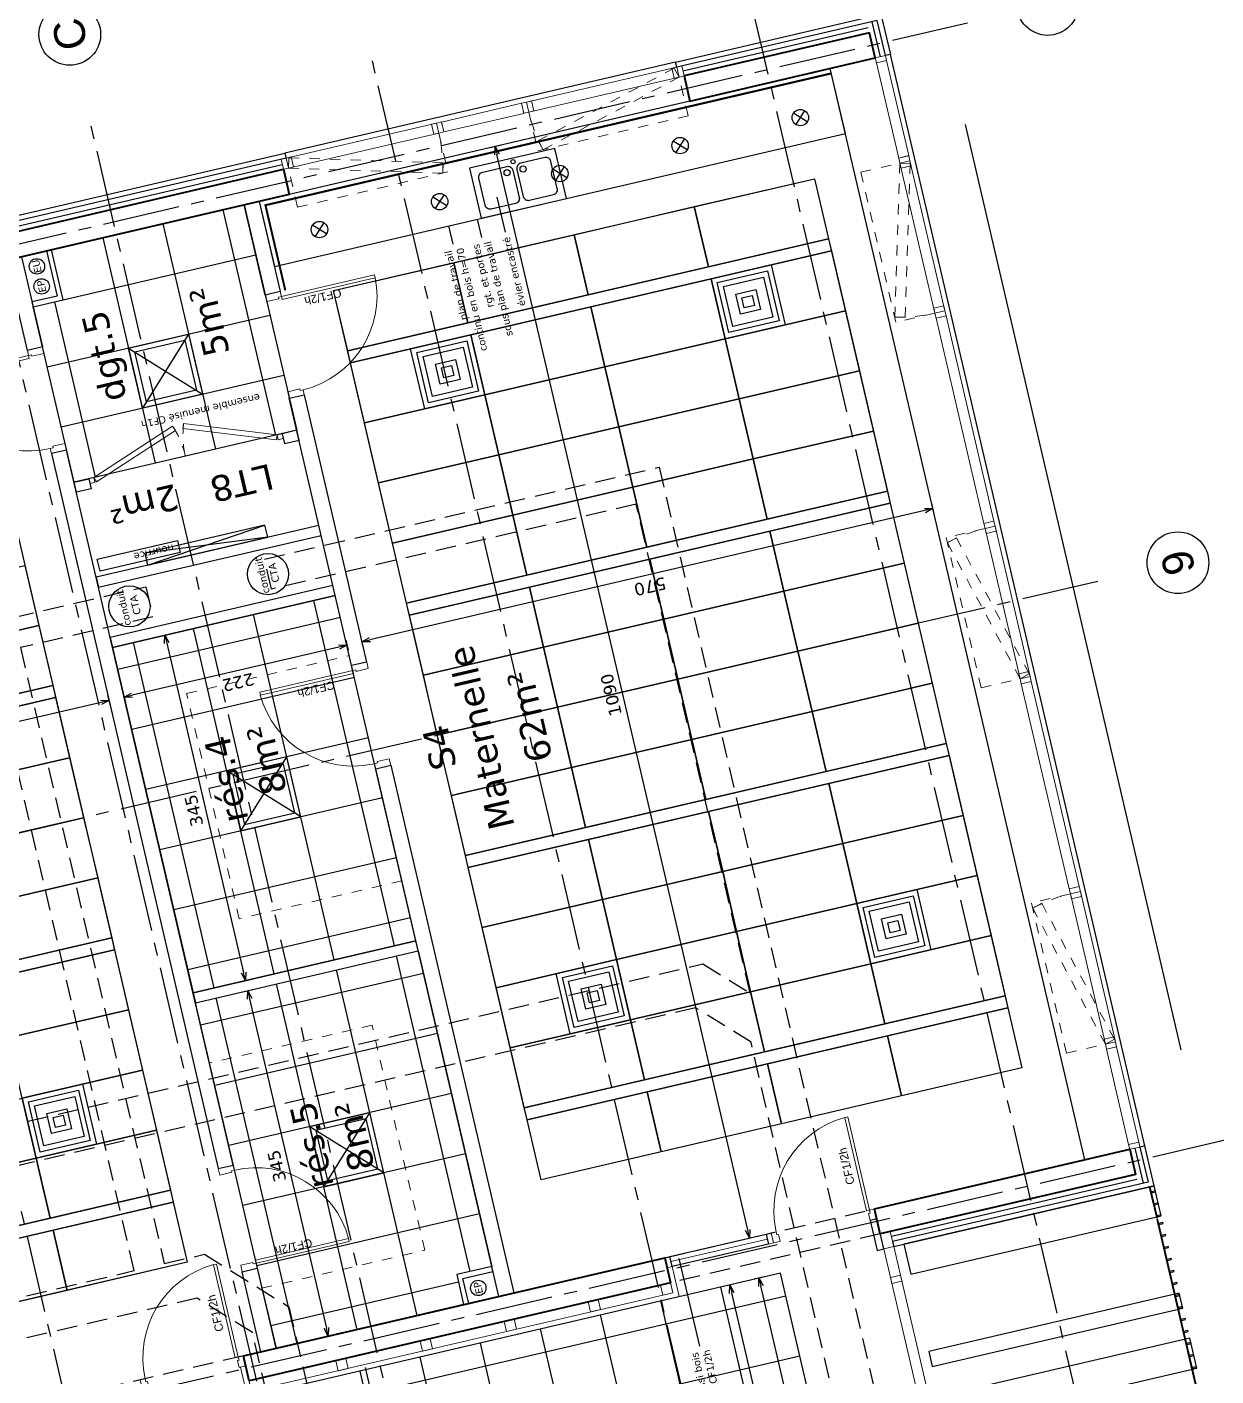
# Model space of a CAD drawing. Header units: metres. Extents: x 595893 to 596105, y 139631 to 139768.
# Drawn here: x 596078.83 to 596090.39, y 139716.65 to 139729.77 of the extents above; entities that cross this region are included whole.
import ezdxf
from ezdxf.enums import TextEntityAlignment as Align

# ---------------------------------------------------------------- set-up
doc = ezdxf.new("R2010")
doc.units = ezdxf.units.M
doc.header["$MEASUREMENT"] = 0
doc.header["$PDMODE"] = 3
doc.header["$PDSIZE"] = 0.1
for name, pattern in [('01', [0.15, 0.1, -0.05]), ('02', [0.28, 0.2, -0.08]), ('AXES', [2, 1.25, -0.25, 0.25, -0.25]), ('AXES2', [1.125, 0.75, -0.125, 0.125, -0.125])]:
    doc.linetypes.add(name, pattern=pattern)
for name, color, linetype in [('00-AXE-0.00', 14, 'AXES2'), ('01-CLOISON-0.25', 3, 'Continuous'), ('01-DOUBLAGE-0.0x', 6, 'Continuous'), ('01-ISOL-0.08', 43, 'ISOLATION'), ('01-SANITAIRE-0.15', 44, 'Continuous'), ('02-VU-CACHE-01-0.10', 133, '01'), ('06-COT-50&100-0.20', 2, 'Continuous'), ('06-TXT-DETAILS-DIVERS-02.20', 2, 'Continuous'), ('06-TXT-DIVERS-0.20', 70, 'Continuous'), ('06-TXT-ETIQUETTES SURFACES', 210, 'Continuous'), ('07-CHAUFFAGE-0.13', 210, 'Continuous'), ('07-CTA-0.13', 163, 'Continuous'), ('07-ECLAIRAGE-0.13', 31, 'Continuous'), ('07-PLAFONDS-0.13', 5, 'Continuous'), ('07-REVETEMENTS-INTER-0.10', 10, 'Continuous'), ('08-VU-0.08', 56, 'Continuous'), ('08-VU-0.13', 44, 'Continuous'), ('08-VU-0.20', 32, 'Continuous')]:
    doc.layers.add(name, color=color, linetype=linetype)
for name, color, linetype, lineweight in [('01-BETON-0.40', 4, 'Continuous', 40), ('01-MEN-CP-0.15', 2, 'Continuous', 18), ('01-MOBILIER-0.10', 10, 'Continuous', 9)]:
    doc.layers.add(name, color=color, linetype=linetype, lineweight=lineweight)
doc.styles.add('COT', font='verdana.ttf')
doc.styles.add('locaux 100', font='verdana.ttf', dxfattribs={"height": 0.22})
doc.styles.add('locaux 20', font='verdana.ttf', dxfattribs={"height": 0.07})
doc.styles.get("Standard").update_dxf_attribs({"font": 'arial.ttf'})
doc.linetypes.add('ISOLATION', pattern='A,0.0001,-0.1,[134,ltypeshp.shx,S=0.1,R=0,X=-0.1,Y=0],-0.2,[134,ltypeshp.shx,S=0.1,R=180,X=0.1,Y=0],-0.1', length=0.4001)
doc.dimstyles.new('COT50', dxfattribs={"dimtxt": 0.12, "dimasz": 0.08, "dimexe": 0.05, "dimexo": 0, "dimgap": 0.05, "dimtad": 1, "dimdec": 0, "dimlfac": 100, "dimzin": 0, "dimdsep": 46, "dimtxsty": 'COT', "dimblk": 'OPEN30', "dimcen": 0.04, "dimdle": 0.05, "dimclrd": 256, "dimclre": 256, "dimclrt": 6, "dimadec": 0, "dimazin": 0, "dimtm": 1e-09, "dimtfac": 1, "dimtdec": 0, "dimtmove": 1, "dimatfit": 0, "dimldrblk": 'OPEN30', "dimfxl": 0.05, "dimfxlon": 1, "dimtolj": 1, "dimtzin": 0, "dimlwd": -1, "dimlwe": -1, "dimarcsym": 0})

# ---------------------------------------------------------------- blocks, each defined once
blk = doc.blocks.new('fen150')
at = {"linetype": '01'}
blk.add_lwpolyline([(-1.55, 0), (-1.55, 0.388), (-0.05, 0.388), (-0.05, 0)], dxfattribs=at)
blk.add_lwpolyline([(-1.525, 0.292), (-0.076, -0.097), (-0.05, 0), (-1.499, 0.388)], close=True, dxfattribs=at)
for points in [[(-1.6, -0.1), (-1.55, -0.1), (-1.55, 0), (-1.6, 0)], [(-1.55, -0.1), (-1.5, -0.1), (-1.5, 0), (-1.55, 0)], [(-0.05, -0.1), (0, -0.1), (0, 0), (-0.05, 0)], [(-1.55, -0.1), (-0.05, -0.1), (-0.05, 0), (-1.55, 0)], [(-0.1, -0.1), (-0.05, -0.1), (-0.05, 0), (-0.1, 0)]]:
    blk.add_lwpolyline(points, close=True)
blk.add_arc((-0.05, 0), 1.5, 165, 180, dxfattribs=at)
blk = doc.blocks.new('Eclairage-Pl-60x60')
for p, q in [((-0.3, 0.3), (0.3, -0.3)), ((-0.3, -0.3), (0.3, 0.3))]:
    blk.add_line(p, q)
for points in [[(-0.3, -0.3), (0.3, -0.3), (0.3, 0.3), (-0.3, 0.3)], [(-0.25, -0.25), (0.25, -0.25), (0.25, 0.25), (-0.25, 0.25)]]:
    blk.add_lwpolyline(points, close=True)
blk = doc.blocks.new('_Open30')
at = {"color": 0, "linetype": 'ByBlock', "lineweight": -2}
for p, q in [((-1, 0.27), (0, 0)), ((0, 0), (-1, -0.27)), ((0, 0), (-1, 0))]:
    blk.add_line(p, q, dxfattribs=at)
blk = doc.blocks.new('*D32')
at = {"layer": '06-COT-50&100-0.20', "transparency": 16777216}
for p, q in [((596085.615, 139717.524), (596085.712, 139717.547)), ((596086.157, 139715.417), (596085.682, 139717.458)), ((596086.224, 139715.351), (596086.127, 139715.328))]:
    blk.add_line(p, q, dxfattribs=at)
at = {"layer": 'Defpoints', "color": 0, "transparency": 16777216}
for p in [(596085.285, 139717.447), (596085.664, 139717.535), (596087.672, 139715.688)]:
    blk.add_point(p, dxfattribs=at)
at = {"layer": '06-COT-50&100-0.20', "transparency": 16777216, "xscale": 0.08, "yscale": 0.08, "zscale": 0.08}
for p, rotation in [((596085.664, 139717.535), 103.1212703830424), ((596086.175, 139715.339), 283.1212703830424)]:
    blk.add_blockref('_Open30', p, dxfattribs=dict(at, rotation=rotation))
at = {"layer": '06-COT-50&100-0.20', "color": 6, "transparency": 16777216, "insert": (596085.81, 139716.412), "char_height": 0.12, "attachment_point": 5, "rotation": 103.1213, "style": 'COT'}
blk.add_mtext('\\A1;226', dxfattribs=at)
blk = doc.blocks.new('*D33')
at = {"layer": '06-COT-50&100-0.20', "transparency": 16777216}
for p, q in [((596083.333, 139728.595), (596083.431, 139728.618)), ((596085.838, 139718.069), (596083.4, 139728.529)), ((596085.808, 139717.98), (596085.905, 139718.002))]:
    blk.add_line(p, q, dxfattribs=at)
at = {"layer": 'Defpoints', "color": 0, "transparency": 16777216}
for p in [(596083.382, 139728.607), (596081.089, 139728.072), (596083.563, 139717.457)]:
    blk.add_point(p, dxfattribs=at)
at = {"layer": '06-COT-50&100-0.20', "transparency": 16777216, "xscale": 0.08, "yscale": 0.08, "zscale": 0.08}
for p, rotation in [((596083.382, 139728.607), 103.1212703830424), ((596085.856, 139717.991), 283.1212703830424)]:
    blk.add_blockref('_Open30', p, dxfattribs=dict(at, rotation=rotation))
at = {"layer": '06-COT-50&100-0.20', "color": 6, "transparency": 16777216, "insert": (596084.51, 139723.273), "char_height": 0.12, "attachment_point": 5, "rotation": 103.1213, "style": 'COT'}
blk.add_mtext('\\A1;1090', dxfattribs=at)
blk = doc.blocks.new('*D38')
at = {"layer": '06-COT-50&100-0.20', "transparency": 16777216}
for p, q in [((596087.56, 139725.066), (596082.165, 139723.808)), ((596087.649, 139725.035), (596087.627, 139725.133)), ((596082.098, 139723.741), (596082.076, 139723.839))]:
    blk.add_line(p, q, dxfattribs=at)
at = {"layer": 'Defpoints', "color": 0, "transparency": 16777216}
for p in [(596087.877, 139724.058), (596082.087, 139723.79), (596082.133, 139723.592)]:
    blk.add_point(p, dxfattribs=at)
at = {"layer": '06-COT-50&100-0.20', "transparency": 16777216, "xscale": 0.08, "yscale": 0.08, "zscale": 0.08}
for p, rotation in [((596087.638, 139725.084), 13.12127038304243), ((596082.087, 139723.79), 193.1212703830424)]:
    blk.add_blockref('_Open30', p, dxfattribs=dict(at, rotation=rotation))
at = {"layer": '06-COT-50&100-0.20', "color": 6, "transparency": 16777216, "insert": (596084.888, 139724.327), "char_height": 0.12, "attachment_point": 5, "rotation": 193.1213, "style": 'COT'}
blk.add_mtext('\\A1;570', dxfattribs=at)
blk = doc.blocks.new('*D50')
at = {"layer": '06-COT-50&100-0.20', "transparency": 16777216}
for p, q in [((596079.641, 139723.168), (596079.618, 139723.266)), ((596079.551, 139723.199), (596074.059, 139721.918)), ((596073.992, 139721.852), (596073.969, 139721.949))]:
    blk.add_line(p, q, dxfattribs=at)
at = {"layer": 'Defpoints', "color": 0, "transparency": 16777216}
for p in [(596079.899, 139722.06), (596073.981, 139721.9), (596074.22, 139720.875)]:
    blk.add_point(p, dxfattribs=at)
at = {"layer": '06-COT-50&100-0.20', "transparency": 16777216, "xscale": 0.08, "yscale": 0.08, "zscale": 0.08}
for p, rotation in [((596079.629, 139723.217), 13.12127038304243), ((596073.981, 139721.9), 193.1212703830424)]:
    blk.add_blockref('_Open30', p, dxfattribs=dict(at, rotation=rotation))
at = {"layer": '06-COT-50&100-0.20', "color": 6, "transparency": 16777216, "insert": (596076.831, 139722.449), "char_height": 0.12, "attachment_point": 5, "rotation": 193.1213, "style": 'COT'}
blk.add_mtext('\\A1;580', dxfattribs=at)
blk = doc.blocks.new('*D82')
at = {"layer": '06-COT-50&100-0.20', "transparency": 16777216}
for p, q in [((596081.863, 139723.738), (596079.853, 139723.269)), ((596081.929, 139723.805), (596081.952, 139723.707)), ((596079.764, 139723.3), (596079.787, 139723.202))]:
    blk.add_line(p, q, dxfattribs=at)
at = {"layer": 'Defpoints', "color": 0, "transparency": 16777216}
for p in [(596081.828, 139724.24), (596079.662, 139723.735), (596079.775, 139723.251)]:
    blk.add_point(p, dxfattribs=at)
at = {"layer": '06-COT-50&100-0.20', "transparency": 16777216, "xscale": 0.08, "yscale": 0.08, "zscale": 0.08}
for p, rotation in [((596081.941, 139723.756), 13.12127038304243), ((596079.775, 139723.251), 193.1212703830424)]:
    blk.add_blockref('_Open30', p, dxfattribs=dict(at, rotation=rotation))
at = {"layer": '06-COT-50&100-0.20', "color": 6, "transparency": 16777216, "insert": (596080.883, 139723.395), "char_height": 0.12, "attachment_point": 5, "rotation": 193.1213, "style": 'COT'}
blk.add_mtext('\\A1;222', dxfattribs=at)
blk = doc.blocks.new('*D101')
at = {"layer": '06-COT-50&100-0.20', "transparency": 16777216}
for p, q in [((596080.123, 139723.842), (596080.22, 139723.865)), ((596080.189, 139723.776), (596080.936, 139720.572)), ((596080.906, 139720.482), (596081.003, 139720.505))]:
    blk.add_line(p, q, dxfattribs=at)
at = {"layer": 'Defpoints', "color": 0, "transparency": 16777216}
for p in [(596079.662, 139723.735), (596080.955, 139720.494), (596080.446, 139720.375)]:
    blk.add_point(p, dxfattribs=at)
at = {"layer": '06-COT-50&100-0.20', "transparency": 16777216, "xscale": 0.08, "yscale": 0.08, "zscale": 0.08}
for p, rotation in [((596080.171, 139723.854), 103.1212703830424), ((596080.955, 139720.494), 283.1212703830424)]:
    blk.add_blockref('_Open30', p, dxfattribs=dict(at, rotation=rotation))
at = {"layer": '06-COT-50&100-0.20', "color": 6, "transparency": 16777216, "insert": (596080.453, 139722.148), "char_height": 0.12, "attachment_point": 5, "rotation": 103.1213, "style": 'COT'}
blk.add_mtext('\\A1;345', dxfattribs=at)
blk = doc.blocks.new('*D102')
at = {"layer": '06-COT-50&100-0.20', "transparency": 16777216}
for p, q in [((596080.929, 139720.385), (596081.026, 139720.408)), ((596080.995, 139720.318), (596081.742, 139717.114)), ((596081.712, 139717.025), (596081.809, 139717.048))]:
    blk.add_line(p, q, dxfattribs=at)
at = {"layer": 'Defpoints', "color": 0, "transparency": 16777216}
for p in [(596080.468, 139720.278), (596081.252, 139716.918), (596081.76, 139717.036)]:
    blk.add_point(p, dxfattribs=at)
at = {"layer": '06-COT-50&100-0.20', "transparency": 16777216, "xscale": 0.08, "yscale": 0.08, "zscale": 0.08}
for p, rotation in [((596080.977, 139720.396), 103.1212703830424), ((596081.76, 139717.036), 283.1212703830424)]:
    blk.add_blockref('_Open30', p, dxfattribs=dict(at, rotation=rotation))
at = {"layer": '06-COT-50&100-0.20', "color": 6, "transparency": 16777216, "insert": (596081.259, 139718.691), "char_height": 0.12, "attachment_point": 5, "rotation": 103.1213, "style": 'COT'}
blk.add_mtext('\\A1;345', dxfattribs=at)
blk = doc.blocks.new('diffuseur60x60')
at = {"layer": '07-CTA-0.13'}
for points in [[(0, 0), (0, -0.6), (-0.6, -0.6), (-0.6, 0)], [(-0.05, -0.05), (-0.05, -0.55), (-0.55, -0.55), (-0.55, -0.05)], [(-0.1, -0.1), (-0.1, -0.5), (-0.5, -0.5), (-0.5, -0.1)], [(-0.2, -0.2), (-0.2, -0.4), (-0.4, -0.4), (-0.4, -0.2)], [(-0.25, -0.25), (-0.25, -0.35), (-0.35, -0.35), (-0.35, -0.25)]]:
    blk.add_lwpolyline(points, close=True, dxfattribs=at)
blk = doc.blocks.new('A$C64FF35B1')
at = {"layer": '08-VU-0.08'}
for points in [[(46.746, 2.5), (46.747, 0), (47.047, 0), (47.046, 2.5)], [(47.347, 2.5), (47.347, 0), (47.497, 0), (47.497, 2.5)], [(48.267, 2.5), (48.267, 0), (48.567, 0), (48.567, 2.5)]]:
    blk.add_lwpolyline(points, close=True, dxfattribs=at)
at = {"layer": '08-VU-0.13'}
for points in [[(46.352, 0.04), (47.297, 0.04), (47.297, 0.05), (46.352, 0.05)], [(46.752, 0), (46.762, 0), (46.762, 0.04), (46.752, 0.04)], [(46.872, 0), (46.882, 0), (46.882, 0.04), (46.872, 0.04)], [(46.992, 0), (47.002, 0), (47.002, 0.04), (46.992, 0.04)], [(47.112, 0), (47.122, 0), (47.122, 0.04), (47.112, 0.04)], [(47.232, 0), (47.242, 0), (47.242, 0.04), (47.232, 0.04)], [(47.297, 0.04), (48.242, 0.04), (48.242, 0.05), (47.297, 0.05)], [(47.352, 0), (47.362, 0), (47.362, 0.04), (47.352, 0.04)], [(47.472, 0), (47.482, 0), (47.482, 0.04), (47.472, 0.04)], [(47.592, 0), (47.602, 0), (47.602, 0.04), (47.592, 0.04)], [(47.712, 0), (47.722, 0), (47.722, 0.04), (47.712, 0.04)], [(47.832, 0), (47.842, 0), (47.842, 0.04), (47.832, 0.04)], [(47.952, 0), (47.962, 0), (47.962, 0.04), (47.952, 0.04)], [(48.072, 0), (48.082, 0), (48.082, 0.04), (48.072, 0.04)], [(48.192, 0), (48.202, 0), (48.202, 0.04), (48.192, 0.04)], [(48.567, 0.05), (48.262, 0.05), (48.262, 0.04), (48.567, 0.04)], [(48.262, 0.04), (48.567, 0.04), (48.567, 0.05), (48.262, 0.05)], [(48.267, 0), (48.277, 0), (48.277, 0.04), (48.267, 0.04)], [(48.387, 0), (48.397, 0), (48.397, 0.04), (48.387, 0.04)], [(48.507, 0), (48.517, 0), (48.517, 0.04), (48.507, 0.04)]]:
    blk.add_lwpolyline(points, close=True, dxfattribs=at)
blk = doc.blocks.new('A$C3FDA45BA')
blk.add_lwpolyline([(0.5, -0.425), (0.5, 0.425), (0, 0.425), (0, -0.425)], close=True)
for points in [[(0.115, 0.02), (0.385, 0.02, 0.414214), (0.435, 0.07), (0.435, 0.31, 0.414214), (0.385, 0.36), (0.115, 0.36, 0.414214), (0.065, 0.31), (0.065, 0.07, 0.414214)], [(0.115, -0.02), (0.385, -0.02, -0.414214), (0.435, -0.07), (0.435, -0.31, -0.414214), (0.385, -0.36), (0.115, -0.36, -0.414214), (0.065, -0.31), (0.065, -0.07, -0.414214)]]:
    blk.add_lwpolyline(points, format="xyb", close=True)
for centre, radius in [((0.033, 0), 0.02), ((0.125, 0.08), 0.03), ((0.125, -0.08), 0.03)]:
    blk.add_circle(centre, radius)
blk = doc.blocks.new('*D127')
at = {"layer": '06-COT-50&100-0.20', "transparency": 16777216}
for p, q in [((596085.996, 139717.613), (596085.899, 139717.59)), ((596087.427, 139711.252), (596085.965, 139717.524)), ((596087.494, 139711.185), (596087.397, 139711.163))]:
    blk.add_line(p, q, dxfattribs=at)
at = {"layer": 'Defpoints', "color": 0, "transparency": 16777216}
for p in [(596087.16, 139717.884), (596085.947, 139717.602), (596088.658, 139711.457)]:
    blk.add_point(p, dxfattribs=at)
at = {"layer": '06-COT-50&100-0.20', "transparency": 16777216, "xscale": 0.08, "yscale": 0.08, "zscale": 0.08}
for p, rotation in [((596085.947, 139717.602), 103.1212703830424), ((596087.446, 139711.174), 283.1212703830424)]:
    blk.add_blockref('_Open30', p, dxfattribs=dict(at, rotation=rotation))
at = {"layer": '06-COT-50&100-0.20', "color": 6, "transparency": 16777216, "insert": (596086.587, 139714.362), "char_height": 0.12, "attachment_point": 5, "rotation": 103.1213, "style": 'COT'}
blk.add_mtext('\\A1;660', dxfattribs=at)
blk = doc.blocks.new('P90')
at = {"linetype": 'Continuous'}
for points in [[(-0.05, 0.929), (-0.05, 0), (-0.08, 0), (-0.08, 0.929)], [(-0.965, -0.03), (-0.965, -0.1), (-1.03, -0.1), (-1.03, 0), (-0.98, 0), (-0.98, -0.03)], [(0, 0), (0, -0.1), (-0.065, -0.1), (-0.065, -0.03), (-0.05, -0.03), (-0.05, 0)]]:
    blk.add_lwpolyline(points, close=True, dxfattribs=at)
blk.add_arc((-0.043, -0.006), 0.937, 92.2388, 179.6062, dxfattribs=at)
at = {"linetype": 'Continuous', "text_generation_flag": 6}
blk.add_attdef('TEXTE', text='', height=0.08, rotation=90, dxfattribs=at).set_placement((-0.188, 0.469), align=Align.CENTER)
blk = doc.blocks.new('P90-15')
at = {"linetype": 'Continuous'}
for points in [[(-0.05, 0.929), (-0.05, 0), (-0.08, 0), (-0.08, 0.929)], [(-0.965, -0.03), (-0.965, -0.15), (-1.03, -0.15), (-1.03, 0), (-0.98, 0), (-0.98, -0.03)], [(0, 0), (0, -0.15), (-0.065, -0.15), (-0.065, -0.03), (-0.05, -0.03), (-0.05, 0)]]:
    blk.add_lwpolyline(points, close=True, dxfattribs=at)
blk.add_arc((-0.043, -0.006), 0.937, 92.2388, 179.6062, dxfattribs=at)
at = {"linetype": 'Continuous', "text_generation_flag": 6}
blk.add_attdef('TEXTE', text='', height=0.08, rotation=270, dxfattribs=at).set_placement((-0.105, 0.389), align=Align.CENTER)

msp = doc.modelspace()

# ---------------------------------------------------------------- linework, layer by layer
at = {"layer": '00-AXE-0.00'}
for p, q in [((596099.828, 139670.147), (596085.783, 139730.398)), ((596087.975, 139729.806), (596072.078, 139726.1)), ((596096.207, 139669.302), (596082.162, 139729.554)), ((596093.473, 139668.665), (596079.429, 139728.917)), ((596092.302, 139668.392), (596078.257, 139728.644)), ((596090.498, 139667.972), (596076.453, 139728.224)), ((596089.241, 139724.376), (596073.343, 139720.67)), ((596090.506, 139718.947), (596074.609, 139715.241))]:
    msp.add_line(p, q, dxfattribs=at)
at = {"layer": '00-AXE-0.00', "linetype": 'Continuous'}
for centre in [(596088.754, 139729.987), (596079.247, 139729.696), (596090.02, 139724.558)]:
    msp.add_circle(centre, 0.3, dxfattribs=at)
at = {"layer": '01-BETON-0.40'}
for points in [[(596085.22, 139729.292), (596085.276, 139729.048), (596087.078, 139729.468), (596087.021, 139729.712)], [(596081.324, 139728.384), (596081.381, 139728.14), (596078.138, 139727.384), (596078.081, 139727.628)], [(596087.069, 139718.274), (596089.553, 139718.853), (596089.609, 139718.609), (596087.126, 139718.03)], [(596085.088, 139717.555), (596080.99, 139716.6), (596080.934, 139716.844), (596085.031, 139717.799)]]:
    msp.add_lwpolyline(points, close=True, dxfattribs=at)
at = {"layer": '01-CLOISON-0.25'}
for points in [[(596081.089, 139728.072), (596081.293, 139727.195), (596081.147, 139727.161), (596080.943, 139728.038)], [(596078.879, 139727.095), (596078.891, 139727.046), (596079.183, 139727.114), (596079.069, 139727.601), (596079.021, 139727.59), (596079.123, 139727.152)], [(596078.835, 139726.623), (596078.631, 139727.499), (596078.777, 139727.533), (596078.981, 139726.657)], [(596081.987, 139723.558), (596081.381, 139726.158), (596081.527, 139726.192), (596082.133, 139723.592)], [(596081.31, 139725.813), (596081.333, 139725.716), (596081.476, 139725.749), (596081.453, 139725.847)], [(596080.836, 139718.7), (596079.215, 139725.654), (596079.069, 139725.619), (596080.69, 139718.666)], [(596079.431, 139725.375), (596079.454, 139725.278), (596079.311, 139725.245), (596079.288, 139725.342)], [(596079.504, 139724.417), (596079.526, 139724.319), (596081.692, 139724.824), (596081.669, 139724.921)], [(596079.64, 139723.832), (596079.662, 139723.735), (596081.828, 139724.24), (596081.805, 139724.337)], [(596082.367, 139722.589), (596083.563, 139717.457), (596083.417, 139717.423), (596082.221, 139722.555)], [(596080.446, 139720.375), (596080.468, 139720.278), (596082.634, 139720.782), (596082.611, 139720.88)], [(596083.36, 139717.666), (596083.349, 139717.715), (596083.008, 139717.635), (596083.076, 139717.343), (596083.125, 139717.354), (596083.068, 139717.598)], [(596081.07, 139717.697), (596081.252, 139716.918), (596081.105, 139716.884), (596080.924, 139717.663)]]:
    msp.add_lwpolyline(points, close=True, dxfattribs=at)
at = {"layer": '01-DOUBLAGE-0.0x'}
for points in [[(596087.176, 139729.491), (596087.096, 139729.832), (596085.148, 139729.378), (596085.137, 139729.426), (596087.133, 139729.892), (596087.224, 139729.502)], [(596081.35, 139728.492), (596078.058, 139727.725), (596078.081, 139727.628), (596078.032, 139727.616), (596077.998, 139727.762), (596081.339, 139728.541), (596081.35, 139728.492)], [(596089.65, 139718.875), (596089.729, 139718.535), (596087.246, 139717.956), (596087.257, 139717.907), (596089.789, 139718.497), (596089.699, 139718.887)]]:
    msp.add_lwpolyline(points, close=True, dxfattribs=at)
at = {"layer": '01-ISOL-0.08', "ltscale": 0.1}
for p, q in [((596087.127, 139729.479), (596087.047, 139729.82)), ((596087.01, 139729.76), (596085.208, 139729.34)), ((596078.07, 139727.676), (596081.313, 139728.432)), ((596089.601, 139718.864), (596089.681, 139718.523)), ((596089.621, 139718.561), (596087.235, 139718.004))]:
    msp.add_line(p, q, dxfattribs=at)
at = {"layer": '01-MEN-CP-0.15'}
msp.add_line((596085.091, 139717.761), (596086.029, 139717.98), dxfattribs=at)
for points in [[(596087.176, 139729.491), (596087.187, 139729.442), (596087.089, 139729.419), (596087.078, 139729.468)], [(596087.187, 139729.442), (596087.403, 139728.517), (596087.305, 139728.494), (596087.089, 139729.419)], [(596083.639, 139729.026), (596082.86, 139728.844), (596082.882, 139728.747), (596083.661, 139728.928)], [(596087.668, 139726.936), (596088.134, 139724.94), (596088.231, 139724.962), (596087.766, 139726.959)], [(596079.507, 139725.345), (596079.48, 139725.387), (596080.246, 139725.887), (596080.273, 139725.845)], [(596081.256, 139725.752), (596081.262, 139725.802), (596080.353, 139725.912), (596080.347, 139725.862)], [(596081.322, 139725.765), (596081.31, 139725.813), (596081.262, 139725.802), (596081.273, 139725.753)], [(596079.491, 139725.338), (596079.48, 139725.387), (596079.431, 139725.375), (596079.442, 139725.327)], [(596088.497, 139723.381), (596088.962, 139721.385), (596089.06, 139721.408), (596088.594, 139723.404)], [(596089.423, 139719.849), (596089.639, 139718.924), (596089.541, 139718.901), (596089.326, 139719.827)], [(596089.639, 139718.924), (596089.65, 139718.875), (596089.553, 139718.853), (596089.541, 139718.901)], [(596086.089, 139717.943), (596086.066, 139718.04), (596086.017, 139718.029), (596086.04, 139717.931)], [(596087.223, 139718.053), (596087.257, 139717.907), (596087.16, 139717.884), (596087.126, 139718.03)], [(596088.658, 139711.457), (596087.16, 139717.884), (596087.257, 139717.907), (596088.756, 139711.479)], [(596087.16, 139717.884), (596088.658, 139711.457), (596088.756, 139711.479), (596087.257, 139717.907)], [(596085.102, 139717.713), (596085.17, 139717.42), (596080.976, 139716.443), (596080.908, 139716.735), (596080.956, 139716.746), (596081.013, 139716.503), (596085.11, 139717.458), (596085.054, 139717.701)], [(596085.102, 139717.713), (596085.08, 139717.81), (596085.031, 139717.799), (596085.054, 139717.701)], [(596087.238, 139717.548), (596087.225, 139717.607), (596087.322, 139717.629), (596087.336, 139717.571)], [(596084.99, 139717.533), (596085.013, 139717.435), (596085.11, 139717.458), (596085.088, 139717.555)], [(596084.287, 139717.369), (596084.31, 139717.271), (596084.407, 139717.294), (596084.384, 139717.391)], [(596083.469, 139717.178), (596083.492, 139717.081), (596083.589, 139717.103), (596083.566, 139717.201)], [(596082.652, 139716.988), (596082.675, 139716.89), (596082.772, 139716.913), (596082.75, 139717.01)], [(596081.834, 139716.797), (596081.857, 139716.699), (596081.954, 139716.722), (596081.932, 139716.82)]]:
    msp.add_lwpolyline(points, close=True, dxfattribs=at)
at = {"layer": '01-MEN-CP-0.15', "linetype": '01', "ltscale": 0.5}
for centre, start, end in [((596079.48, 139725.387), 13.1213, 33.1213), ((596081.262, 139725.802), 173.1213, 193.1213)]:
    msp.add_arc(centre, 0.915, start, end, dxfattribs=at)
at = {"layer": '01-MOBILIER-0.10', "linetype": '01'}
for points in [[(596082.475, 139721.464), (596080.894, 139721.096), (596080.383, 139723.287), (596081.964, 139723.655)], [(596081.115, 139717.502), (596082.697, 139717.871), (596082.186, 139720.062), (596080.605, 139719.693)]]:
    msp.add_lwpolyline(points, dxfattribs=at)
at = {"layer": '01-SANITAIRE-0.15'}
for centre in [(596078.927, 139727.44), (596078.973, 139727.245), (596083.218, 139717.505)]:
    msp.add_circle(centre, 0.075, dxfattribs=at)
at = {"layer": '02-VU-CACHE-01-0.10', "linetype": '02'}
for p, q in [((596085.031, 139717.799), (596087.069, 139718.274)), ((596087.126, 139718.03), (596085.088, 139717.555)), ((596080.934, 139716.844), (596079.054, 139716.405))]:
    msp.add_line(p, q, dxfattribs=at)
at = {"layer": '06-COT-50&100-0.20'}
msp.add_line((596090.052, 139719.821), (596087.954, 139728.82), dxfattribs=at)
for points in [[(596087.029, 139718.162), (596087.097, 139717.869), (596087.16, 139717.884), (596087.092, 139718.176)], [(596085.102, 139717.713), (596085.08, 139717.81), (596086.017, 139718.029), (596086.04, 139717.931)]]:
    msp.add_lwpolyline(points, close=True, dxfattribs=at)
at = {"layer": '06-TXT-DETAILS-DIVERS-02.20'}
for points in [[(596083.399, 139728.112), (596083.478, 139727.773)], [(596082.928, 139727.833), (596082.97, 139727.655)], [(596083.207, 139727.898), (596083.248, 139727.72)], [(596085.168, 139717.792), (596085.368, 139716.938)], [(596082.117, 139716.731), (596082.238, 139716.209)]]:
    msp.add_lwpolyline(points, dxfattribs=at)
at = {"layer": '07-CHAUFFAGE-0.13'}
msp.add_lwpolyline([(596080.32, 139724.658), (596079.541, 139724.477), (596079.514, 139724.594), (596080.293, 139724.775)], close=True, dxfattribs=at)
at = {"layer": '07-CTA-0.13', "linetype": '02'}
for points in [[(596076.434, 139711.911), (596075.117, 139717.559), (596075.627, 139718.379), (596085.402, 139720.657), (596085.861, 139720.372), (596084.753, 139725.127), (596081.208, 139724.301), (596081.14, 139724.593), (596084.977, 139725.487), (596096.574, 139675.737)], [(596075.979, 139716.064), (596076.489, 139716.884), (596079.873, 139717.673), (596078.408, 139723.956), (596079.987, 139724.324), (596080.055, 139724.032), (596078.768, 139723.732), (596080.165, 139717.741), (596080.556, 139717.832), (596081.376, 139717.322), (596087.781, 139689.847)], [(596087.993, 139710.788), (596085.87, 139719.895), (596085.331, 139720.23), (596075.879, 139718.027), (596075.544, 139717.488), (596076.861, 139711.841)], [(596087.426, 139689.606), (596081.024, 139717.07), (596080.486, 139717.405), (596076.741, 139716.532)]]:
    msp.add_lwpolyline(points, dxfattribs=at)
at = {"layer": '07-CTA-0.13'}
for centre in [(596081.174, 139724.447), (596079.827, 139724.133)]:
    msp.add_circle(centre, 0.2, dxfattribs=at)
at = {"layer": '07-ECLAIRAGE-0.13'}
for p, q in [((596086.417, 139728.845), (596086.281, 139728.93)), ((596086.391, 139728.955), (596086.306, 139728.819)), ((596085.248, 139728.573), (596085.112, 139728.657)), ((596085.222, 139728.683), (596085.138, 139728.547)), ((596084.079, 139728.3), (596083.943, 139728.385)), ((596084.054, 139728.41), (596083.969, 139728.275)), ((596082.911, 139728.028), (596082.775, 139728.112)), ((596082.885, 139728.138), (596082.8, 139728.002)), ((596081.742, 139727.755), (596081.606, 139727.84)), ((596081.716, 139727.866), (596081.632, 139727.73)), ((596080.002, 139724.533), (596081.143, 139724.922)), ((596081.171, 139724.805), (596079.975, 139724.65))]:
    msp.add_line(p, q, dxfattribs=at)
for points in [[(596086.651, 139727.592), (596081.976, 139726.502), (596081.949, 139726.619), (596086.623, 139727.709)], [(596087.223, 139725.138), (596082.548, 139724.048), (596082.521, 139724.165), (596087.195, 139725.255)], [(596080.002, 139724.533), (596081.171, 139724.805), (596081.143, 139724.922), (596079.975, 139724.65)], [(596079.109, 139723.247), (596074.434, 139722.157), (596074.407, 139722.274), (596079.082, 139723.363)], [(596087.795, 139722.684), (596083.12, 139721.594), (596083.093, 139721.711), (596087.768, 139722.801)], [(596079.681, 139720.792), (596075.006, 139719.703), (596074.979, 139719.82), (596079.654, 139720.909)], [(596088.367, 139720.229), (596083.692, 139719.14), (596083.665, 139719.257), (596088.34, 139720.346)], [(596080.253, 139718.338), (596075.578, 139717.248), (596075.551, 139717.365), (596080.226, 139718.455)]]:
    msp.add_lwpolyline(points, close=True, dxfattribs=at)
for centre in [(596086.349, 139728.887), (596085.18, 139728.615), (596084.011, 139728.343), (596082.843, 139728.07), (596081.674, 139727.798)]:
    msp.add_circle(centre, 0.08, dxfattribs=at)
at = {"layer": '07-PLAFONDS-0.13'}
for p, q in [((596080.736, 139727.99), (596081.247, 139725.799)), ((596080.152, 139727.854), (596080.663, 139725.662)), ((596079.568, 139727.717), (596080.078, 139725.526)), ((596079.183, 139727.114), (596081.056, 139727.551)), ((596079.097, 139727.094), (596079.494, 139725.39)), ((596079.027, 139726.462), (596081.192, 139726.967)), ((596079.163, 139725.878), (596081.327, 139726.382)), ((596082.402, 139720.831), (596081.619, 139724.191)), ((596081.878, 139724.025), (596079.713, 139723.52)), ((596081.817, 139720.695), (596081.034, 139724.055)), ((596081.233, 139720.559), (596080.45, 139723.919)), ((596080.649, 139720.422), (596079.866, 139723.782)), ((596082.014, 139723.441), (596079.849, 139722.936)), ((596082.15, 139722.856), (596079.985, 139722.352)), ((596082.287, 139722.272), (596080.121, 139721.767)), ((596082.423, 139721.688), (596080.257, 139721.183)), ((596082.559, 139721.103), (596080.394, 139720.599)), ((596083.14, 139717.666), (596082.424, 139720.734)), ((596082.623, 139717.237), (596081.84, 139720.597)), ((596082.685, 139720.563), (596080.519, 139720.059)), ((596082.04, 139717.097), (596081.256, 139720.461)), ((596081.456, 139716.961), (596080.671, 139720.325)), ((596082.821, 139719.979), (596080.656, 139719.474)), ((596082.957, 139719.395), (596080.792, 139718.89)), ((596083.094, 139718.81), (596080.928, 139718.306)), ((596083.23, 139718.226), (596081.064, 139717.721)), ((596083.025, 139717.562), (596081.2, 139717.137)), ((596085.573, 139717.514), (596086.084, 139715.318)), ((596079.196, 139715.794), (596086.208, 139717.429)), ((596084.988, 139717.378), (596085.5, 139715.182)), ((596084.404, 139717.242), (596084.916, 139715.046)), ((596083.82, 139717.106), (596084.331, 139714.909)), ((596083.235, 139716.969), (596083.747, 139714.773)), ((596079.333, 139715.21), (596086.345, 139716.845)), ((596082.651, 139716.833), (596083.163, 139714.637)), ((596082.067, 139716.697), (596082.578, 139714.501))]:
    msp.add_line(p, q, dxfattribs=at)
for points in [[(596083.828, 139718.555), (596081.812, 139727.204), (596086.487, 139728.293), (596088.503, 139719.645)], [(596085.318, 139728.021), (596086.487, 139728.293), (596086.623, 139727.709), (596085.455, 139727.437)], [(596079.288, 139725.342), (596078.891, 139727.046), (596079.183, 139727.114), (596079.069, 139727.601), (596080.943, 139728.038), (596081.453, 139725.847)], [(596084.15, 139727.748), (596085.318, 139728.021), (596085.455, 139727.437), (596084.286, 139727.164)], [(596082.981, 139727.476), (596084.15, 139727.748), (596084.286, 139727.164), (596083.117, 139726.892)], [(596085.482, 139727.32), (596086.651, 139727.592), (596086.787, 139727.008), (596085.618, 139726.735)], [(596081.812, 139727.204), (596082.981, 139727.476), (596083.117, 139726.892), (596081.949, 139726.619)], [(596084.313, 139727.047), (596085.482, 139727.32), (596085.618, 139726.735), (596084.449, 139726.463)], [(596083.145, 139726.775), (596084.313, 139727.047), (596084.449, 139726.463), (596083.281, 139726.19)], [(596085.618, 139726.735), (596086.787, 139727.008), (596086.923, 139726.423), (596085.754, 139726.151)], [(596081.976, 139726.502), (596083.145, 139726.775), (596083.281, 139726.19), (596082.112, 139725.918)], [(596084.449, 139726.463), (596085.618, 139726.735), (596085.754, 139726.151), (596084.586, 139725.879)], [(596075.715, 139716.664), (596073.699, 139725.312), (596078.373, 139726.402), (596080.389, 139717.754)], [(596083.281, 139726.19), (596084.449, 139726.463), (596084.586, 139725.879), (596083.417, 139725.606)], [(596085.754, 139726.151), (596086.923, 139726.423), (596087.059, 139725.839), (596085.891, 139725.567)], [(596082.112, 139725.918), (596083.281, 139726.19), (596083.417, 139725.606), (596082.248, 139725.334)], [(596084.586, 139725.879), (596085.754, 139726.151), (596085.891, 139725.567), (596084.722, 139725.294)], [(596083.417, 139725.606), (596084.586, 139725.879), (596084.722, 139725.294), (596083.553, 139725.022)], [(596085.891, 139725.567), (596087.059, 139725.839), (596087.195, 139725.255), (596086.027, 139724.982)], [(596082.248, 139725.334), (596083.417, 139725.606), (596083.553, 139725.022), (596082.385, 139724.749)], [(596084.722, 139725.294), (596085.891, 139725.567), (596086.027, 139724.982), (596084.858, 139724.71)], [(596083.553, 139725.022), (596084.722, 139725.294), (596084.858, 139724.71), (596083.689, 139724.437)], [(596086.054, 139724.865), (596087.223, 139725.138), (596087.359, 139724.554), (596086.19, 139724.281)], [(596082.385, 139724.749), (596083.553, 139725.022), (596083.689, 139724.437), (596082.521, 139724.165)], [(596084.885, 139724.593), (596086.054, 139724.865), (596086.19, 139724.281), (596085.022, 139724.009)], [(596077.641, 139724.26), (596078.809, 139724.532), (596078.945, 139723.948), (596077.777, 139723.675)], [(596083.717, 139724.321), (596084.885, 139724.593), (596085.022, 139724.009), (596083.853, 139723.736)], [(596086.19, 139724.281), (596087.359, 139724.554), (596087.495, 139723.969), (596086.326, 139723.697)], [(596082.548, 139724.048), (596083.717, 139724.321), (596083.853, 139723.736), (596082.684, 139723.464)], [(596085.022, 139724.009), (596086.19, 139724.281), (596086.326, 139723.697), (596085.158, 139723.424)], [(596082.611, 139720.88), (596081.828, 139724.24), (596079.662, 139723.735), (596080.446, 139720.375)], [(596083.853, 139723.736), (596085.022, 139724.009), (596085.158, 139723.424), (596083.989, 139723.152)], [(596077.777, 139723.675), (596078.945, 139723.948), (596079.082, 139723.363), (596077.913, 139723.091)], [(596086.326, 139723.697), (596087.495, 139723.969), (596087.631, 139723.385), (596086.463, 139723.112)], [(596082.684, 139723.464), (596083.853, 139723.736), (596083.989, 139723.152), (596082.82, 139722.88)], [(596085.158, 139723.424), (596086.326, 139723.697), (596086.463, 139723.112), (596085.294, 139722.84)], [(596083.989, 139723.152), (596085.158, 139723.424), (596085.294, 139722.84), (596084.125, 139722.568)], [(596086.463, 139723.112), (596087.631, 139723.385), (596087.768, 139722.801), (596086.599, 139722.528)], [(596077.94, 139722.974), (596079.109, 139723.247), (596079.245, 139722.662), (596078.076, 139722.39)], [(596082.82, 139722.88), (596083.989, 139723.152), (596084.125, 139722.568), (596082.957, 139722.295)], [(596085.294, 139722.84), (596086.463, 139723.112), (596086.599, 139722.528), (596085.43, 139722.256)], [(596084.125, 139722.568), (596085.294, 139722.84), (596085.43, 139722.256), (596084.261, 139721.983)], [(596078.076, 139722.39), (596079.245, 139722.662), (596079.381, 139722.078), (596078.213, 139721.805)], [(596082.957, 139722.295), (596084.125, 139722.568), (596084.261, 139721.983), (596083.093, 139721.711)], [(596086.626, 139722.411), (596087.795, 139722.684), (596087.931, 139722.099), (596086.762, 139721.827)], [(596085.457, 139722.139), (596086.626, 139722.411), (596086.762, 139721.827), (596085.594, 139721.554)], [(596078.213, 139721.805), (596079.381, 139722.078), (596079.518, 139721.494), (596078.349, 139721.221)], [(596084.289, 139721.866), (596085.457, 139722.139), (596085.594, 139721.554), (596084.425, 139721.282)], [(596086.762, 139721.827), (596087.931, 139722.099), (596088.067, 139721.515), (596086.898, 139721.243)], [(596083.12, 139721.594), (596084.289, 139721.866), (596084.425, 139721.282), (596083.256, 139721.01)], [(596085.594, 139721.554), (596086.762, 139721.827), (596086.898, 139721.243), (596085.73, 139720.97)], [(596084.425, 139721.282), (596085.594, 139721.554), (596085.73, 139720.97), (596084.561, 139720.698)], [(596086.898, 139721.243), (596088.067, 139721.515), (596088.203, 139720.931), (596087.035, 139720.658)], [(596078.349, 139721.221), (596079.518, 139721.494), (596079.654, 139720.909), (596078.485, 139720.637)], [(596083.256, 139721.01), (596084.425, 139721.282), (596084.561, 139720.698), (596083.392, 139720.425)], [(596085.73, 139720.97), (596086.898, 139721.243), (596087.035, 139720.658), (596085.866, 139720.386)], [(596084.561, 139720.698), (596085.73, 139720.97), (596085.866, 139720.386), (596084.697, 139720.113)], [(596087.035, 139720.658), (596088.203, 139720.931), (596088.34, 139720.346), (596087.171, 139720.074)], [(596078.512, 139720.52), (596079.681, 139720.792), (596079.817, 139720.208), (596078.649, 139719.936)], [(596081.252, 139716.918), (596080.468, 139720.278), (596082.634, 139720.782), (596083.349, 139717.715), (596083.008, 139717.635), (596083.076, 139717.343)], [(596083.392, 139720.425), (596084.561, 139720.698), (596084.697, 139720.113), (596083.529, 139719.841)], [(596085.866, 139720.386), (596087.035, 139720.658), (596087.171, 139720.074), (596086.002, 139719.801)], [(596084.697, 139720.113), (596085.866, 139720.386), (596086.002, 139719.801), (596084.834, 139719.529)], [(596078.649, 139719.936), (596079.817, 139720.208), (596079.953, 139719.624), (596078.785, 139719.351)], [(596087.198, 139719.957), (596088.367, 139720.229), (596088.503, 139719.645), (596087.334, 139719.373)], [(596083.529, 139719.841), (596084.697, 139720.113), (596084.834, 139719.529), (596083.665, 139719.257)], [(596086.029, 139719.685), (596087.198, 139719.957), (596087.334, 139719.373), (596086.166, 139719.1)], [(596084.861, 139719.412), (596086.029, 139719.685), (596086.166, 139719.1), (596084.997, 139718.828)], [(596078.785, 139719.351), (596079.953, 139719.624), (596080.09, 139719.039), (596078.921, 139718.767)], [(596083.692, 139719.14), (596084.861, 139719.412), (596084.997, 139718.828), (596083.828, 139718.555)], [(596077.616, 139719.079), (596078.785, 139719.351), (596078.921, 139718.767), (596077.752, 139718.495)], [(596078.921, 139718.767), (596080.09, 139719.039), (596080.226, 139718.455), (596079.057, 139718.183)], [(596077.752, 139718.495), (596078.921, 139718.767), (596079.057, 139718.183), (596077.888, 139717.91)], [(596079.084, 139718.066), (596080.253, 139718.338), (596080.389, 139717.754), (596079.221, 139717.481)], [(596077.916, 139717.793), (596079.084, 139718.066), (596079.221, 139717.481), (596078.052, 139717.209)], [(596086.669, 139715.454), (596086.157, 139717.65), (596079.145, 139716.016), (596079.657, 139713.82)]]:
    msp.add_lwpolyline(points, close=True, dxfattribs=at)
at = {"layer": '07-REVETEMENTS-INTER-0.10', "linetype": 'AXES', "ltscale": 0.2, "const_width": 0.02}
msp.add_lwpolyline([(596081.342, 139727.207), (596081.149, 139728.035), (596086.651, 139729.317)], dxfattribs=at)
at = {"layer": '08-VU-0.13'}
for p, q in [((596085.137, 139729.426), (596081.339, 139728.541)), ((596089.699, 139718.887), (596087.224, 139729.502)), ((596089.114, 139718.751), (596086.64, 139729.366)), ((596085.276, 139729.048), (596081.381, 139728.14))]:
    msp.add_line(p, q, dxfattribs=at)
at = {"layer": '08-VU-0.20'}
msp.add_lwpolyline([(596081.236, 139727.439), (596086.787, 139728.733), (596086.64, 139729.366), (596081.089, 139728.072)], close=True, dxfattribs=at)

# ---------------------------------------------------------------- block references
for name, p, rotation in [('diffuseur60x60', (596086.066, 139727.456), 13.12127037942163), ('diffuseur60x60', (596083.145, 139726.775), 13.12127037942163), ('diffuseur60x60', (596087.483, 139721.379), 13.12127037942163), ('diffuseur60x60', (596084.561, 139720.698), 13.12127037942163), ('diffuseur60x60', (596079.369, 139719.487), 13.12127037942163), ('A$C64FF35B1', (596100.815, 139671.198), 103.1212703830424)]:
    msp.add_blockref(name, p, dxfattribs=dict(rotation=rotation))
at = {"layer": '01-MEN-CP-0.15', "xscale": -1}
for p, rotation in [((596085.22, 139729.292), 193.1212703835157), ((596088.497, 139723.381), 103.1212703833172), ((596089.326, 139719.827), 103.1212703833172)]:
    msp.add_blockref('fen150', p, dxfattribs=dict(at, rotation=rotation))
at = {"layer": '01-MEN-CP-0.15'}
for p, rotation in [((596081.324, 139728.384), 193.1212703821342), ((596087.305, 139728.494), 103.1212703814846)]:
    msp.add_blockref('fen150', p, dxfattribs=dict(at, rotation=rotation))
ref = msp.add_blockref('P90-15', (596081.293, 139727.195), dxfattribs=dict(at, xscale=-1, rotation=283.1212704158776))
ref.add_attrib('TEXTE', 'CF1/2h', dxfattribs={"layer": '0', "linetype": 'Continuous', "height": 0.08, "rotation": 13.1213, "text_generation_flag": 6}).set_placement((596081.699, 139727.182), align=Align.CENTER)
at = {"layer": '01-MEN-CP-0.15', "rotation": 103.1212703725594}
for p in [(596078.835, 139726.623), (596081.987, 139723.558)]:
    msp.add_blockref('P90-15', p, dxfattribs=at).add_auto_attribs({'TEXTE': 'CF1/2h'})
at = {"layer": '01-MEN-CP-0.15'}
ref = msp.add_blockref('P90', (596087.069, 139718.274), dxfattribs=dict(at, rotation=13.12127038437879))
ref.add_attrib('TEXTE', 'CF1/2h', dxfattribs={"layer": '0', "linetype": 'Continuous', "height": 0.08, "rotation": 283.1213, "text_generation_flag": 6}).set_placement((596086.836, 139718.698), align=Align.CENTER)
ref = msp.add_blockref('P90-15', (596081.07, 139717.697), dxfattribs=dict(at, rotation=283.1212703684911))
ref.add_attrib('TEXTE', 'CF1/2h', dxfattribs={"layer": '0', "linetype": 'Continuous', "height": 0.08, "rotation": 13.1213, "text_generation_flag": 6}).set_placement((596081.415, 139717.945), align=Align.CENTER)
ref = msp.add_blockref('P90', (596080.934, 139716.844), dxfattribs=dict(at, rotation=13.12127038437879))
ref.add_attrib('TEXTE', 'CF1/2h', dxfattribs={"layer": '0', "linetype": 'Continuous', "height": 0.08, "rotation": 283.1213, "text_generation_flag": 6}).set_placement((596080.701, 139717.268), align=Align.CENTER)
at = {"layer": '01-SANITAIRE-0.15', "rotation": 283.1212703830424}
msp.add_blockref('A$C3FDA45BA', (596083.548, 139728.491), dxfattribs=at)
at = {"layer": '07-ECLAIRAGE-0.13', "xscale": -1, "rotation": 103.1212703835129}
msp.add_blockref('Eclairage-Pl-60x60', (596080.178, 139726.422), dxfattribs=at)
at = {"layer": '07-ECLAIRAGE-0.13', "rotation": 103.1212703830424}
for p in [(596081.133, 139722.311), (596081.94, 139718.849)]:
    msp.add_blockref('Eclairage-Pl-60x60', p, dxfattribs=at)

# ---------------------------------------------------------------- texts
at = {"layer": '00-AXE-0.00'}
for s, p in [('C', (596079.247, 139729.696)), ('9', (596090.02, 139724.558))]:
    msp.add_text(s, height=0.3, rotation=103.1213, dxfattribs=at).set_placement(p, align=Align.MIDDLE_CENTER)
at = {"layer": '01-SANITAIRE-0.15', "char_height": 0.07, "width": 0.15887, "attachment_point": 5, "rotation": 103.1213, "style": 'locaux 20'}
for s, insert in [('EU', (596078.927, 139727.44)), ('EP', (596078.973, 139727.245)), ('EP', (596083.218, 139717.505))]:
    msp.add_mtext(s, dxfattribs=dict(at, insert=insert))
at = {"layer": '06-TXT-DETAILS-DIVERS-02.20', "char_height": 0.07, "attachment_point": 6, "style": 'locaux 20'}
for s, insert, width, rotation in [('\\pt0.28;rgt.^Iet portes \\P\\pt0.07;sous plan de travail', (596083.259, 139727.671), 0.94096, 103.1213), ('\\pt0.07;évier encastré', (596083.489, 139727.725), 0.94096, 103.1213), ('plan de travail\\Pcontinu en bois h=70', (596082.981, 139727.606), 1.07229, 103.1213), ('ensemble menuisé CF1h', (596079.942, 139725.901), 1.3495, 193.1213), ('châssi bois\\Pvitré CF1/2h', (596085.379, 139716.89), 0.94096, 103.1213)]:
    msp.add_mtext(s, dxfattribs=dict(at, insert=insert, width=width, rotation=rotation))
at = {"layer": '06-TXT-DIVERS-0.20', "char_height": 0.25, "width": 2.37148, "attachment_point": 5, "style": 'locaux 100'}
for s, insert, rotation in [('dgt.5', (596079.613, 139726.574), 103.1213), ('LT8', (596080.92, 139725.334), 193.1213), ('S4\\PMaternelle', (596083.044, 139722.808), 103.1213), ('rés.4', (596080.769, 139722.452), 103.1213), ('rés.5', (596081.599, 139718.893), 103.1213)]:
    msp.add_mtext(s, dxfattribs=dict(at, insert=insert, rotation=rotation))
at = {"layer": '06-TXT-ETIQUETTES SURFACES', "char_height": 0.25, "attachment_point": 5, "style": 'locaux 100'}
for s, insert, rotation in [('5m²', (596080.604, 139726.905), 103.1213), ('2m²', (596079.961, 139725.127), 193.1213), ('62m²', (596083.719, 139723.065), 103.1213), ('8m²', (596081.162, 139722.643), 103.1213), ('8m²', (596082.015, 139718.982), 103.1213)]:
    msp.add_mtext(s, dxfattribs=dict(at, insert=insert, rotation=rotation))
at = {"layer": '07-CHAUFFAGE-0.13', "insert": (596080.258, 139724.705), "char_height": 0.07, "width": 0.15887, "attachment_point": 4, "rotation": 193.1213, "style": 'locaux 20'}
msp.add_mtext('nourrice', dxfattribs=at)
at = {"layer": '07-CTA-0.13', "char_height": 0.07, "width": 0.74382, "attachment_point": 5, "rotation": 103.1213, "style": 'locaux 20'}
for insert in [(596081.174, 139724.447), (596079.827, 139724.133)]:
    msp.add_mtext('conduit\\PCTA', dxfattribs=dict(at, insert=insert))

# ---------------------------------------------------------------- dimensions: what is measured, and where the dimension line sits
at = {"layer": '06-COT-50&100-0.20'}
for base, p1, p2, angle, picture, middle in [((596083.382, 139728.607), (596083.563, 139717.457), (596081.089, 139728.072), 103.1213, '*D33', (596084.51, 139723.273)), ((596082.087, 139723.79), (596087.877, 139724.058), (596082.133, 139723.592), 193.1213, '*D38', (596084.888, 139724.327)), ((596079.775, 139723.251), (596081.828, 139724.24), (596079.662, 139723.735), 193.1213, '*D82', (596080.883, 139723.395)), ((596080.955, 139720.494), (596079.662, 139723.735), (596080.446, 139720.375), 103.1213, '*D101', (596080.453, 139722.148)), ((596073.981, 139721.9), (596079.899, 139722.06), (596074.22, 139720.875), 193.1213, '*D50', (596076.831, 139722.449)), ((596081.76, 139717.036), (596080.468, 139720.278), (596081.252, 139716.918), 103.1213, '*D102', (596081.259, 139718.691)), ((596085.947, 139717.602), (596088.658, 139711.457), (596087.16, 139717.884), 103.1213, '*D127', (596086.587, 139714.362)), ((596085.6636, 139717.5355), (596087.6719, 139715.6881), (596085.2852, 139717.4473), 103.1213, '*D32', (596085.81, 139716.4119))]:
    dim = msp.add_linear_dim(base=base, p1=p1, p2=p2, angle=angle, dimstyle='COT50', dxfattribs=at)
    dim.commit()
    dim.dimension.update_dxf_attribs({"geometry": picture, "text_midpoint": middle})

doc.saveas('drawing.dxf')
